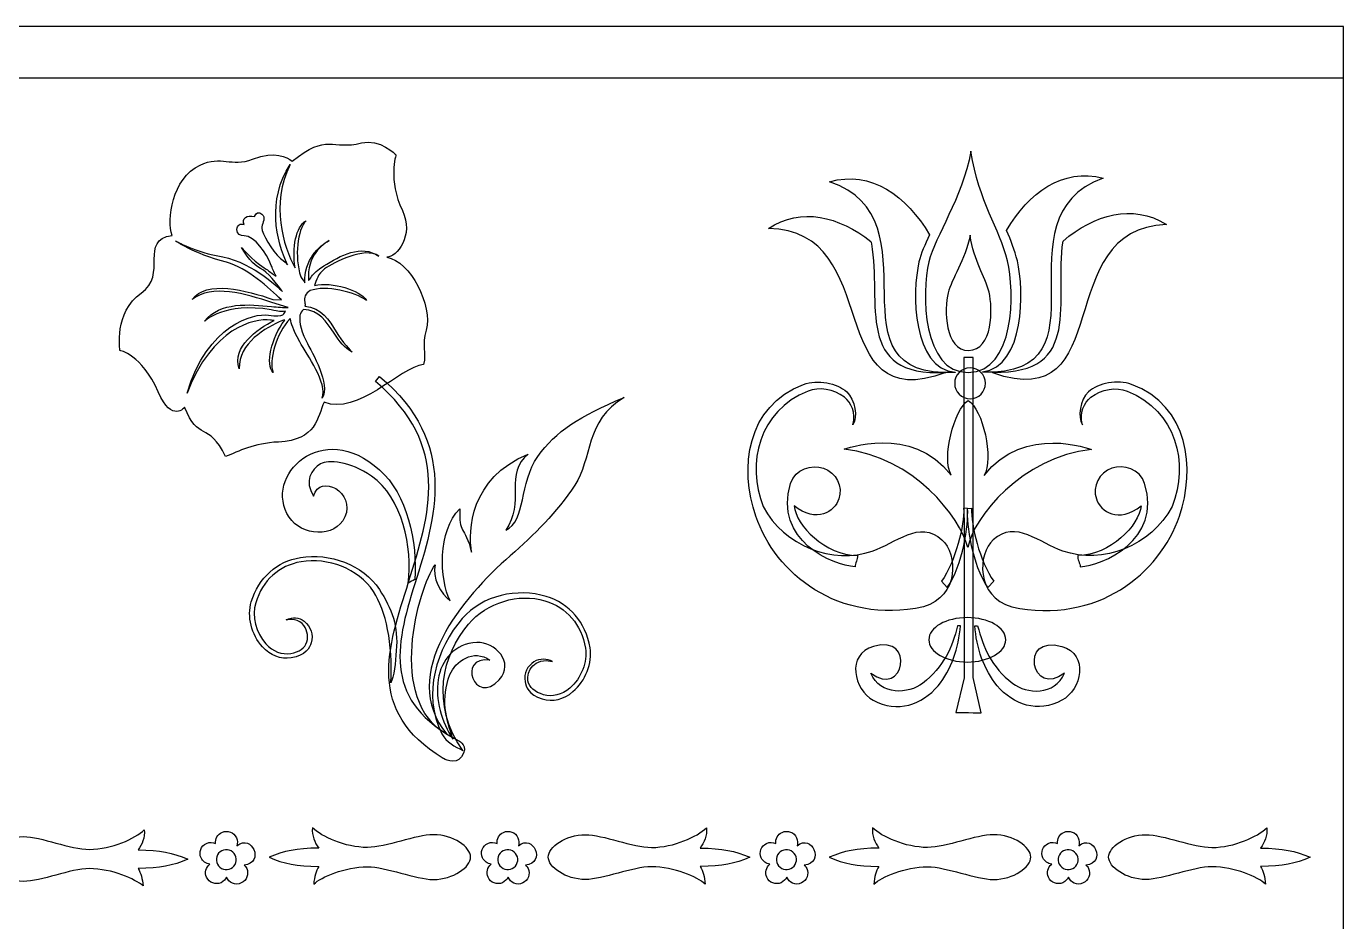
# Model space of a CAD drawing. Header units: millimetres. Extents: x -106 to 106, y -106 to 106.
# Drawn here: x 50 to 105.7, y 68.2 to 106 of the extents above; entities that cross this region are included whole.
import ezdxf

# ---------------------------------------------------------------- set-up
doc = ezdxf.new("R2010")
doc.units = ezdxf.units.MM
doc.header["$MEASUREMENT"] = 0
doc.layers.add('General Escritorio', color=7, linetype='Continuous', plot=False)
doc.layers.add('layer 1', color=7, linetype='Continuous')

msp = doc.modelspace()

# ---------------------------------------------------------------- linework, layer by layer
at = {"layer": 'General Escritorio', "color": 250}
for points, knots in [([(89.8084, 91.4011), (87.8826, 91.3811), (87.8247, 94.7639), (88.1462, 96.0689), (88.1462, 96.0689), (88.4256, 97.203), (89.5418, 98.6925), (89.9218, 100.739), (89.9218, 100.739), (90.2608, 98.5722), (91.13, 97.4875), (91.4648, 96.1157), (91.4648, 96.1157), (91.7811, 94.8231), (91.7869, 91.4214), (89.8084, 91.4011)], [0, 0, 0, 0, 0.2, 0.2, 0.2, 0.2, 0.4, 0.4, 0.4, 0.4, 0.6, 0.6, 0.6, 0.6, 1, 1, 1, 1]), ([(87.7304, 96.068), (87.8144, 96.413), (87.9815, 96.7956), (88.1761, 97.2113), (88.1761, 97.2113), (87.2012, 98.8513), (85.7143, 99.9537), (83.9456, 99.4493), (83.9456, 99.4493), (88.6505, 97.9037), (83.6686, 91.0972), (89.262, 91.4039), (89.262, 91.4039), (89.2627, 91.4057), (89.2627, 91.4102), (89.2641, 91.4128), (89.2641, 91.4128), (87.4678, 91.5485), (87.4158, 94.7943), (87.7304, 96.068)], [0, 0, 0, 0, 0.1666667, 0.1666667, 0.1666667, 0.1666667, 0.3333333, 0.3333333, 0.3333333, 0.3333333, 0.5, 0.5, 0.5, 0.5, 0.6666667, 0.6666667, 0.6666667, 0.6666667, 1, 1, 1, 1]), ([(95.509, 99.6001), (93.7799, 100.0405), (92.3585, 98.9815), (91.4262, 97.3982), (91.4262, 97.3982), (91.6102, 96.9708), (91.7735, 96.5574), (91.882, 96.1169), (91.882, 96.1169), (92.1866, 94.8679), (92.1966, 91.6593), (90.4137, 91.4242), (90.4137, 91.4242), (90.4151, 91.4192), (90.4162, 91.4142), (90.4172, 91.409), (90.4172, 91.409), (96.0161, 91.2592), (90.8478, 97.9237), (95.509, 99.6001)], [0, 0, 0, 0, 0.1666667, 0.1666667, 0.1666667, 0.1666667, 0.3333333, 0.3333333, 0.3333333, 0.3333333, 0.5, 0.5, 0.5, 0.5, 0.6666667, 0.6666667, 0.6666667, 0.6666667, 1, 1, 1, 1]), ([(93.8099, 96.9451), (93.4382, 94.4414), (94.6874, 91.3146), (90.8471, 91.4099), (90.8471, 91.4099), (90.8468, 91.3992), (90.8454, 91.389), (90.8447, 91.3789), (90.8447, 91.3789), (96.137, 89.5421), (93.227, 97.4576), (98.1762, 97.6464), (98.1762, 97.6464), (96.731, 98.5459), (95.1401, 98.0579), (93.8099, 96.9451)], [0, 0, 0, 0, 0.2, 0.2, 0.2, 0.2, 0.4, 0.4, 0.4, 0.4, 0.6, 0.6, 0.6, 0.6, 1, 1, 1, 1]), ([(88.8452, 91.404), (88.8452, 91.404), (88.8452, 91.4033), (88.8452, 91.4033), (88.8452, 91.4033), (85.0011, 91.1918), (86.1508, 94.3406), (85.7205, 96.833), (85.7205, 96.833), (85.7132, 96.8655), (85.7057, 96.8991), (85.6994, 96.9323), (85.6994, 96.9323), (84.3531, 97.9787), (82.7728, 98.3994), (81.3714, 97.4751), (81.3714, 97.4751), (86.3244, 97.4164), (83.6214, 89.427), (88.8627, 91.4018), (88.8627, 91.4018), (88.8576, 91.4018), (88.8514, 91.4039), (88.8452, 91.404)], [0, 0, 0, 0, 0.1428571, 0.1428571, 0.1428571, 0.1428572, 0.2857143, 0.2857143, 0.2857143, 0.2857143, 0.4285714, 0.4285714, 0.4285714, 0.4285714, 0.5714286, 0.5714286, 0.5714286, 0.5714286, 0.7142857, 0.7142857, 0.7142857, 0.7142857, 1, 1, 1, 1]), ([(90.0155, 78.5168), (90.0155, 78.5168), (90.361, 77.0333), (90.361, 77.0333), (90.361, 77.0333), (90.361, 77.0333), (89.2879, 77.0425), (89.2879, 77.0425), (89.2879, 77.0425), (89.2879, 77.0425), (89.6334, 78.5045), (89.6334, 78.5045), (89.6334, 78.5045), (89.6334, 78.5045), (89.6207, 92.0295), (89.6207, 92.0295), (89.6207, 92.0295), (89.6207, 92.0295), (90.0189, 92.0295), (90.0189, 92.0295), (90.0189, 92.0295), (90.0189, 92.0295), (90.0155, 78.5168), (90.0155, 78.5168)], [0, 0, 0, 0, 0.1428571, 0.1428571, 0.1428571, 0.1428572, 0.2857143, 0.2857143, 0.2857143, 0.2857143, 0.4285714, 0.4285714, 0.4285714, 0.4285714, 0.5714286, 0.5714286, 0.5714286, 0.5714286, 0.7142857, 0.7142857, 0.7142857, 0.7142857, 1, 1, 1, 1]), ([(90.5381, 90.9429), (90.5381, 90.5837), (90.2473, 90.2911), (89.8884, 90.2909), (89.8884, 90.2909), (89.5294, 90.2904), (89.2372, 90.5813), (89.2362, 90.9408), (89.2362, 90.9408), (89.2352, 91.2995), (89.5266, 91.5916), (89.8863, 91.5925), (89.8863, 91.5925), (90.2453, 91.5928), (90.5374, 91.3013), (90.5381, 90.9429)], [0, 0, 0, 0, 0.2, 0.2, 0.2, 0.2, 0.4, 0.4, 0.4, 0.4, 0.6, 0.6, 0.6, 0.6, 1, 1, 1, 1]), ([(80.8436, 85.3293), (81.6732, 82.9141), (84.2976, 80.7459), (87.9174, 81.5037), (87.9174, 81.5037), (89.4477, 81.9515), (89.3606, 83.7371), (88.7012, 84.34), (88.7012, 84.34), (87.7624, 85.1979), (86.7282, 84.1847), (85.7601, 83.8549), (85.7601, 83.8549), (84.0875, 83.2862), (82.0391, 84.0713), (81.1526, 85.7356), (81.1526, 85.7356), (80.4347, 87.5694), (80.9638, 89.7743), (83.0461, 90.611), (83.0461, 90.611), (83.5049, 90.7953), (84.1247, 90.7117), (84.5833, 90.3497), (84.5833, 90.3497), (84.8675, 90.124), (85.0683, 89.698), (84.9408, 89.1942), (84.9408, 89.1942), (85.1472, 89.5152), (85.0363, 90.2422), (84.6787, 90.5799), (84.6787, 90.5799), (84.2711, 90.9648), (83.4453, 91.1083), (82.8593, 90.8907), (82.8593, 90.8907), (80.4409, 89.991), (80.1498, 87.35), (80.8436, 85.3293)], [0, 0, 0, 0, 0.0909091, 0.0909091, 0.0909091, 0.0909091, 0.1818182, 0.1818182, 0.1818182, 0.1818182, 0.2727273, 0.2727273, 0.2727273, 0.2727273, 0.3636364, 0.3636364, 0.3636364, 0.3636364, 0.4545455, 0.4545455, 0.4545455, 0.4545455, 0.5454545, 0.5454545, 0.5454545, 0.5454546, 0.6363636, 0.6363636, 0.6363636, 0.6363636, 0.7272727, 0.7272727, 0.7272727, 0.7272727, 0.8181818, 0.8181818, 0.8181818, 0.8181818, 1, 1, 1, 1]), ([(98.7226, 85.3293), (97.893, 82.9141), (95.2689, 80.7459), (91.6484, 81.5037), (91.6484, 81.5037), (90.1185, 81.9515), (90.2049, 83.7371), (90.8647, 84.34), (90.8647, 84.34), (91.8042, 85.1979), (92.8384, 84.1847), (93.8065, 83.8549), (93.8065, 83.8549), (95.4787, 83.2862), (97.5275, 84.0713), (98.4132, 85.7356), (98.4132, 85.7356), (99.1309, 87.5694), (98.602, 89.7743), (96.5198, 90.611), (96.5198, 90.611), (96.0613, 90.7953), (95.4415, 90.7117), (94.9836, 90.3497), (94.9836, 90.3497), (94.6991, 90.124), (94.4982, 89.698), (94.6257, 89.1942), (94.6257, 89.1942), (94.4193, 89.5152), (94.5303, 90.2422), (94.8879, 90.5799), (94.8879, 90.5799), (95.2951, 90.9648), (96.1209, 91.1083), (96.7065, 90.8907), (96.7065, 90.8907), (99.1257, 89.991), (99.4168, 87.35), (98.7226, 85.3293)], [0, 0, 0, 0, 0.0909091, 0.0909091, 0.0909091, 0.0909091, 0.1818182, 0.1818182, 0.1818182, 0.1818182, 0.2727273, 0.2727273, 0.2727273, 0.2727273, 0.3636364, 0.3636364, 0.3636364, 0.3636364, 0.4545455, 0.4545455, 0.4545455, 0.4545455, 0.5454545, 0.5454545, 0.5454545, 0.5454546, 0.6363636, 0.6363636, 0.6363636, 0.6363636, 0.7272727, 0.7272727, 0.7272727, 0.7272727, 0.8181818, 0.8181818, 0.8181818, 0.8181818, 1, 1, 1, 1]), ([(95.0084, 88.1475), (95.0084, 88.1475), (92.1714, 89.2422), (90.4792, 87.0522), (90.4792, 87.0522), (90.9029, 87.7558), (90.4172, 89.8554), (89.8105, 90.2192), (89.8105, 90.2192), (89.2131, 89.8458), (88.6715, 87.7646), (89.0953, 87.0615), (89.0953, 87.0615), (87.403, 89.2519), (84.566, 88.1563), (84.566, 88.1563), (84.566, 88.1563), (87.5033, 87.8457), (89.4656, 85.2919), (89.7919, 84.0083), (89.7919, 84.0083), (90.0255, 85.2735), (92.0712, 87.8361), (95.0084, 88.1475)], [0, 0, 0, 0, 0.1428571, 0.1428571, 0.1428571, 0.1428572, 0.2857143, 0.2857143, 0.2857143, 0.2857143, 0.4285714, 0.4285714, 0.4285714, 0.4285714, 0.5714286, 0.5714286, 0.5714286, 0.5714286, 0.7142857, 0.7142857, 0.7142857, 0.7142857, 1, 1, 1, 1]), ([(85.0308, 83.1952), (85.0328, 83.3437), (85.1586, 83.513), (85.1307, 83.6686), (85.1307, 83.6686), (83.7623, 83.6915), (82.5492, 84.9305), (82.4563, 85.769), (82.4563, 85.769), (83.4109, 85.0141), (84.1719, 85.521), (84.35, 86.0595), (84.35, 86.0595), (84.5254, 86.5985), (84.2332, 87.1781), (83.6937, 87.3552), (83.6937, 87.3552), (83.2093, 87.5152), (82.5014, 87.3366), (82.3112, 86.714), (82.3112, 86.714), (81.5771, 84.3118), (84.093, 83.2417), (85.0308, 83.1952)], [0, 0, 0, 0, 0.1428571, 0.1428571, 0.1428571, 0.1428572, 0.2857143, 0.2857143, 0.2857143, 0.2857143, 0.4285714, 0.4285714, 0.4285714, 0.4285714, 0.5714286, 0.5714286, 0.5714286, 0.5714286, 0.7142857, 0.7142857, 0.7142857, 0.7142857, 1, 1, 1, 1]), ([(94.5358, 83.1952), (94.533, 83.3437), (94.408, 83.513), (94.4359, 83.6686), (94.4359, 83.6686), (95.8043, 83.6915), (97.0169, 84.9305), (97.1103, 85.769), (97.1103, 85.769), (96.1557, 85.0141), (95.3947, 85.521), (95.2165, 86.0595), (95.2165, 86.0595), (95.0405, 86.5985), (95.3337, 87.1781), (95.8728, 87.3552), (95.8728, 87.3552), (96.3565, 87.5152), (97.0648, 87.3366), (97.255, 86.714), (97.255, 86.714), (97.9888, 84.3118), (95.4732, 83.2417), (94.5358, 83.1952)], [0, 0, 0, 0, 0.1428571, 0.1428571, 0.1428571, 0.1428572, 0.2857143, 0.2857143, 0.2857143, 0.2857143, 0.4285714, 0.4285714, 0.4285714, 0.4285714, 0.5714286, 0.5714286, 0.5714286, 0.5714286, 0.7142857, 0.7142857, 0.7142857, 0.7142857, 1, 1, 1, 1]), ([(88.9251, 82.3245), (88.9251, 82.3245), (88.6822, 82.5858), (88.6822, 82.5858), (88.6822, 82.5858), (89.2699, 83.415), (89.6544, 84.9615), (89.6155, 85.6654), (89.6155, 85.6654), (89.6155, 85.6654), (89.7836, 85.6547), (89.7836, 85.6547), (89.7836, 85.6547), (89.8201, 84.9903), (89.5921, 83.2662), (88.9251, 82.3245)], [0, 0, 0, 0, 0.2, 0.2, 0.2, 0.2, 0.4, 0.4, 0.4, 0.4, 0.6, 0.6, 0.6, 0.6, 1, 1, 1, 1]), ([(90.6411, 82.3245), (90.6411, 82.3245), (90.8833, 82.5858), (90.8833, 82.5858), (90.8833, 82.5858), (90.297, 83.415), (89.9114, 84.9615), (89.9503, 85.6654), (89.9503, 85.6654), (89.9503, 85.6654), (89.7829, 85.6547), (89.7829, 85.6547), (89.7829, 85.6547), (89.7457, 84.9903), (89.9745, 83.2662), (90.6411, 82.3245)], [0, 0, 0, 0, 0.2, 0.2, 0.2, 0.2, 0.4, 0.4, 0.4, 0.4, 0.6, 0.6, 0.6, 0.6, 1, 1, 1, 1]), ([(85.8104, 79.8357), (87.6415, 80.3659), (87.0641, 77.5945), (85.7001, 78.7095), (85.7001, 78.7095), (86.0929, 77.7385), (87.3038, 77.8278), (87.8747, 78.2706), (87.8747, 78.2706), (88.7945, 78.9838), (89.1232, 79.7949), (89.3602, 80.7101), (89.3602, 80.7101), (89.3602, 80.7101), (89.4773, 80.7101), (89.4773, 80.7101), (89.4773, 80.7101), (89.4184, 79.7958), (89.0874, 78.8267), (88.5358, 78.1738), (88.5358, 78.1738), (87.8595, 77.3718), (86.8133, 77.0092), (85.8004, 77.5611), (85.8004, 77.5611), (84.9819, 78.0067), (84.6391, 79.4955), (85.8104, 79.8357)], [0, 0, 0, 0, 0.125, 0.125, 0.125, 0.125, 0.25, 0.25, 0.25, 0.25, 0.375, 0.375, 0.375, 0.375, 0.5, 0.5, 0.5, 0.5, 0.625, 0.625, 0.625, 0.625, 0.75, 0.75, 0.75, 0.75, 1, 1, 1, 1]), ([(91.3921, 80.1139), (91.3921, 79.5958), (90.6652, 79.1762), (89.7695, 79.1762), (89.7695, 79.1762), (88.8731, 79.1762), (88.1462, 79.5958), (88.1462, 80.1139), (88.1462, 80.1139), (88.1462, 80.6321), (88.8731, 81.051), (89.7695, 81.051), (89.7695, 81.051), (90.6652, 81.051), (91.3921, 80.6321), (91.3921, 80.1139)], [0, 0, 0, 0, 0.2, 0.2, 0.2, 0.2, 0.4, 0.4, 0.4, 0.4, 0.6, 0.6, 0.6, 0.6, 1, 1, 1, 1]), ([(93.7561, 79.8357), (91.9251, 80.3659), (92.5025, 77.5945), (93.8664, 78.7095), (93.8664, 78.7095), (93.4736, 77.7385), (92.2624, 77.8278), (91.6919, 78.2706), (91.6919, 78.2706), (90.7717, 78.9838), (90.4426, 79.7949), (90.2063, 80.7101), (90.2063, 80.7101), (90.2063, 80.7101), (90.0892, 80.7101), (90.0892, 80.7101), (90.0892, 80.7101), (90.1474, 79.7958), (90.4788, 78.8267), (91.0304, 78.1738), (91.0304, 78.1738), (91.707, 77.3718), (92.7526, 77.0092), (93.7658, 77.5611), (93.7658, 77.5611), (94.5844, 78.0067), (94.9275, 79.4955), (93.7561, 79.8357)], [0, 0, 0, 0, 0.125, 0.125, 0.125, 0.125, 0.25, 0.25, 0.25, 0.25, 0.375, 0.375, 0.375, 0.375, 0.5, 0.5, 0.5, 0.5, 0.625, 0.625, 0.625, 0.625, 0.75, 0.75, 0.75, 0.75, 1, 1, 1, 1])]:
    msp.add_open_spline(points, degree=3, knots=knots, dxfattribs=at)
at = {"layer": 'General Escritorio', "color": 7}
msp.add_open_spline([(89.8246, 92.3261), (88.8211, 92.3153), (88.7911, 94.0783), (88.9589, 94.7582), (88.9589, 94.7582), (89.1049, 95.3497), (89.6868, 96.1257), (89.8853, 97.1921), (89.8853, 97.1921), (90.0603, 96.0632), (90.5136, 95.4978), (90.6886, 94.7828), (90.6886, 94.7828), (90.853, 94.1096), (90.8557, 92.337), (89.8246, 92.3261)], degree=3, knots=[0, 0, 0, 0, 0.2, 0.2, 0.2, 0.2, 0.4, 0.4, 0.4, 0.4, 0.6, 0.6, 0.6, 0.6, 1, 1, 1, 1], dxfattribs=at)
at = {"layer": 'layer 1', "color": 7}
for points, knots in [([(105.6569, -105.6569), (105.6569, -105.6569), (-106.0097, -105.6569), (-106.0097, -105.6569), (-106.0097, -105.6569), (-106.0097, -105.6569), (-106.0097, 106.0097), (-106.0097, 106.0097), (-106.0097, 106.0097), (-106.0097, 106.0097), (105.6569, 106.0097), (105.6569, 106.0097), (105.6569, 106.0097), (105.6569, 106.0097), (105.6569, -105.6569), (105.6569, -105.6569)], [0, 0, 0, 0, 0.2, 0.2, 0.2, 0.2, 0.4, 0.4, 0.4, 0.4, 0.6, 0.6, 0.6, 0.6, 1, 1, 1, 1]), ([(62.6404, 95.7698), (63.0125, 96.0349), (64.3213, 96.7417), (64.9307, 96.304), (64.9307, 96.304), (64.2028, 96.8304), (63.2839, 96.329), (62.6032, 95.8957), (62.6032, 95.8957), (62.0285, 95.5307), (62.1326, 95.4391), (61.9579, 95.2822), (61.9579, 95.2822), (61.8866, 96.3415), (62.5677, 96.8192), (62.8326, 96.9639), (62.8326, 96.9639), (62.3975, 96.7448), (61.7622, 96.1648), (61.8094, 95.1835), (61.8094, 95.1835), (61.7612, 95.2468), (61.6988, 95.3319), (61.6293, 95.4365), (61.6293, 95.4365), (61.3588, 96.2843), (61.4859, 97.436), (61.859, 97.804), (61.859, 97.804), (61.4239, 97.5682), (61.2582, 96.647), (61.3929, 95.8211), (61.3929, 95.8211), (60.8817, 96.7267), (60.3573, 98.5042), (61.1838, 100.1742), (61.1838, 100.1742), (60.2071, 98.6854), (60.5819, 96.9393), (61.0756, 95.9477), (61.0756, 95.9477), (60.9117, 96.1259), (60.8383, 96.1577), (60.7804, 96.2051), (60.7804, 96.2051), (60.41, 96.5408), (59.9915, 97.2841), (59.9839, 97.4837), (59.9839, 97.4837), (59.9787, 97.6508), (60.151, 97.8703), (60.0393, 98.0259), (60.0393, 98.0259), (59.9288, 98.18), (59.7558, 98.2007), (59.6852, 97.976), (59.6852, 97.976), (59.3431, 98.0655), (59.1288, 97.9051), (59.2384, 97.6421), (59.2384, 97.6421), (59.0857, 97.7108), (58.9376, 97.6097), (58.938, 97.436), (58.938, 97.436), (58.9404, 97.2333), (59.0913, 97.1759), (59.2473, 97.1725), (59.2473, 97.1725), (59.6704, 97.1627), (60.1944, 96.434), (60.388, 95.9204), (60.388, 95.9204), (60.4266, 95.8034), (60.4972, 95.6401), (60.5871, 95.4642), (60.5871, 95.4642), (60.3704, 95.6236), (60.1761, 95.7633), (60.0876, 95.8191), (60.0876, 95.8191), (59.5426, 96.1582), (59.1343, 96.6755), (59.1343, 96.6755), (59.1343, 96.6755), (59.4578, 96.0787), (59.7331, 95.9112), (60.0524, 95.7164), (60.0524, 95.7164), (60.3201, 95.5528), (60.8589, 94.8176), (60.8589, 94.8176), (60.8589, 94.8176), (60.8589, 94.8176), (59.6445, 96.0427), (58.3406, 96.2743), (58.3406, 96.2743), (57.181, 96.4809), (56.3476, 96.9523), (56.3476, 96.9523), (56.3476, 96.9523), (56.3476, 96.9523), (57.0449, 96.4345), (58.4918, 96.0487), (58.4918, 96.0487), (59.3893, 95.8092), (60.3015, 94.9666), (60.8121, 94.4614), (60.8121, 94.4614), (60.8121, 94.4614), (60.4583, 94.4836), (60.4583, 94.4836), (60.4583, 94.4836), (59.3352, 94.8638), (57.6305, 95.3182), (57.0545, 94.4772), (57.0545, 94.4772), (57.8534, 95.1399), (59.3242, 94.7165), (60.4124, 94.3482), (60.4124, 94.3482), (60.4124, 94.3482), (61.0946, 94.1379), (61.0946, 94.1379), (61.0946, 94.1379), (60.903, 94.1337), (60.6615, 94.1556), (60.3911, 94.1827), (60.3911, 94.1827), (59.4775, 94.2734), (58.2255, 94.3976), (57.5679, 93.56), (57.5679, 93.56), (57.5679, 93.56), (58.4432, 94.3889), (60.377, 94.0402), (60.377, 94.0402), (60.7304, 93.9766), (60.7604, 93.9438), (60.9823, 93.9813), (60.9823, 93.9813), (60.9382, 93.9293), (60.9661, 93.7026), (60.2702, 93.817), (60.2702, 93.817), (59.6452, 93.921), (57.6939, 93.4103), (56.8333, 90.5312), (56.8333, 90.5312), (57.8906, 93.2704), (59.6549, 93.7114), (60.3563, 93.6078), (60.3563, 93.6078), (60.4114, 93.6004), (60.461, 93.5975), (60.511, 93.5934), (60.511, 93.5934), (59.7772, 93.2213), (58.7192, 92.4808), (59.0306, 91.5575), (59.0306, 91.5575), (59.0062, 92.6377), (60.1513, 93.2925), (60.8545, 93.5972), (60.8545, 93.5972), (60.8558, 93.5982), (60.8569, 93.5982), (60.8576, 93.5984), (60.8576, 93.5984), (60.89, 93.6027), (60.9247, 93.6051), (60.9537, 93.6106), (60.9537, 93.6106), (60.387, 92.874), (60.1289, 91.7096), (60.4638, 91.3975), (60.4638, 91.3975), (60.276, 91.8748), (60.5726, 93.0299), (61.1807, 93.67), (61.1807, 93.67), (61.2617, 93.424), (61.2603, 93.2825), (61.5872, 92.697), (61.5872, 92.697), (61.9142, 92.1108), (62.7648, 90.9651), (62.5374, 90.3126), (62.5374, 90.3126), (62.8905, 90.9097), (62.136, 92.193), (61.8553, 92.7316), (61.8553, 92.7316), (61.5748, 93.2704), (61.5776, 93.6657), (61.5958, 93.8109), (61.5958, 93.8109), (61.6072, 93.9046), (61.6827, 93.9749), (61.7416, 94.06), (61.7416, 94.06), (62.3989, 94.0394), (62.7248, 93.5419), (63.0362, 93.0547), (63.0362, 93.0547), (63.2595, 92.7038), (63.4862, 92.4322), (63.7959, 92.2575), (63.7959, 92.2575), (63.7959, 92.2575), (63.3549, 92.7178), (63.1289, 93.1109), (63.1289, 93.1109), (62.843, 93.6073), (62.4978, 94.1479), (61.8053, 94.1996), (61.8053, 94.1996), (61.8163, 94.2472), (61.8174, 94.3012), (61.7995, 94.3665), (61.7995, 94.3665), (61.7505, 94.548), (61.8384, 94.7413), (62.0327, 94.8524), (62.0327, 94.8524), (62.6773, 95.1063), (63.9313, 94.7945), (64.4084, 94.4397), (64.4084, 94.4397), (64.138, 94.886), (62.9625, 95.2334), (62.2063, 95.0765), (62.2063, 95.0765), (62.2897, 95.2773), (62.3575, 95.5679), (62.6404, 95.7698)], [0, 0, 0, 0, 0.0166667, 0.0166667, 0.0166667, 0.0166667, 0.0333333, 0.0333333, 0.0333333, 0.0333333, 0.05, 0.05, 0.05, 0.05, 0.0666667, 0.0666667, 0.0666667, 0.0666667, 0.0833333, 0.0833333, 0.0833333, 0.0833333, 0.1, 0.1, 0.1, 0.1, 0.1166667, 0.1166667, 0.1166667, 0.1166667, 0.1333333, 0.1333333, 0.1333333, 0.1333333, 0.15, 0.15, 0.15, 0.15, 0.1666667, 0.1666667, 0.1666667, 0.1666667, 0.1833333, 0.1833333, 0.1833333, 0.1833333, 0.2, 0.2, 0.2, 0.2, 0.2166667, 0.2166667, 0.2166667, 0.2166667, 0.2333333, 0.2333333, 0.2333333, 0.2333333, 0.25, 0.25, 0.25, 0.25, 0.2666667, 0.2666667, 0.2666667, 0.2666667, 0.2833333, 0.2833333, 0.2833333, 0.2833333, 0.3, 0.3, 0.3, 0.3, 0.3166667, 0.3166667, 0.3166667, 0.3166667, 0.3333333, 0.3333333, 0.3333333, 0.3333333, 0.35, 0.35, 0.35, 0.35, 0.3666667, 0.3666667, 0.3666667, 0.3666667, 0.3833333, 0.3833333, 0.3833333, 0.3833333, 0.4, 0.4, 0.4, 0.4, 0.4166667, 0.4166667, 0.4166667, 0.4166667, 0.4333333, 0.4333333, 0.4333333, 0.4333333, 0.45, 0.45, 0.45, 0.45, 0.4666667, 0.4666667, 0.4666667, 0.4666667, 0.4833333, 0.4833333, 0.4833333, 0.4833333, 0.5, 0.5, 0.5, 0.5, 0.5166667, 0.5166667, 0.5166667, 0.5166667, 0.5333333, 0.5333333, 0.5333333, 0.5333333, 0.55, 0.55, 0.55, 0.55, 0.5666667, 0.5666667, 0.5666667, 0.5666667, 0.5833333, 0.5833333, 0.5833333, 0.5833333, 0.6, 0.6, 0.6, 0.6, 0.6166667, 0.6166667, 0.6166667, 0.6166667, 0.6333333, 0.6333333, 0.6333333, 0.6333333, 0.65, 0.65, 0.65, 0.65, 0.6666667, 0.6666667, 0.6666667, 0.6666667, 0.6833333, 0.6833333, 0.6833333, 0.6833333, 0.7, 0.7, 0.7, 0.7, 0.7166667, 0.7166667, 0.7166667, 0.7166667, 0.7333333, 0.7333333, 0.7333333, 0.7333333, 0.75, 0.75, 0.75, 0.75, 0.7666667, 0.7666667, 0.7666667, 0.7666667, 0.7833333, 0.7833333, 0.7833333, 0.7833333, 0.8, 0.8, 0.8, 0.8, 0.8166667, 0.8166667, 0.8166667, 0.8166667, 0.8333333, 0.8333333, 0.8333333, 0.8333333, 0.85, 0.85, 0.85, 0.85, 0.8666667, 0.8666667, 0.8666667, 0.8666667, 0.8833333, 0.8833333, 0.8833333, 0.8833333, 0.9, 0.9, 0.9, 0.9, 0.9166667, 0.9166667, 0.9166667, 0.9166667, 0.9333333, 0.9333333, 0.9333333, 0.9333333, 0.95, 0.95, 0.95, 0.95, 0.9666667, 0.9666667, 0.9666667, 0.9666667, 1, 1, 1, 1]), ([(58.8112, 70.5622), (58.6613, 70.3839), (58.3957, 70.3605), (58.2179, 70.51), (58.2179, 70.51), (58.0395, 70.6601), (58.0161, 70.9257), (58.1659, 71.1043), (58.1659, 71.1043), (58.3158, 71.2821), (58.5817, 71.3053), (58.7595, 71.1557), (58.7595, 71.1557), (58.9376, 71.0058), (58.961, 70.7401), (58.8112, 70.5622)], [0, 0, 0, 0, 0.2, 0.2, 0.2, 0.2, 0.4, 0.4, 0.4, 0.4, 0.6, 0.6, 0.6, 0.6, 1, 1, 1, 1]), ([(70.6933, 70.5622), (70.5434, 70.3839), (70.2778, 70.3605), (70.0994, 70.51), (70.0994, 70.51), (69.9223, 70.6601), (69.8985, 70.9257), (70.0477, 71.1043), (70.0477, 71.1043), (70.1972, 71.2821), (70.4632, 71.3053), (70.6409, 71.1557), (70.6409, 71.1557), (70.8194, 71.0058), (70.8425, 70.7401), (70.6933, 70.5622)], [0, 0, 0, 0, 0.2, 0.2, 0.2, 0.2, 0.4, 0.4, 0.4, 0.4, 0.6, 0.6, 0.6, 0.6, 1, 1, 1, 1]), ([(82.4573, 70.5622), (82.3078, 70.3839), (82.0421, 70.3605), (81.864, 70.51), (81.864, 70.51), (81.6852, 70.6601), (81.6621, 70.9257), (81.8124, 71.1043), (81.8124, 71.1043), (81.9622, 71.2821), (82.2272, 71.3053), (82.4063, 71.1557), (82.4063, 71.1557), (82.5841, 71.0058), (82.6071, 70.7401), (82.4573, 70.5622)], [0, 0, 0, 0, 0.2, 0.2, 0.2, 0.2, 0.4, 0.4, 0.4, 0.4, 0.6, 0.6, 0.6, 0.6, 1, 1, 1, 1]), ([(94.3501, 70.5622), (94.2002, 70.3839), (93.9346, 70.3605), (93.7561, 70.51), (93.7561, 70.51), (93.5784, 70.6601), (93.555, 70.9257), (93.7052, 71.1043), (93.7052, 71.1043), (93.8543, 71.2821), (94.1203, 71.3053), (94.2981, 71.1557), (94.2981, 71.1557), (94.4762, 71.0058), (94.4996, 70.7401), (94.3501, 70.5622)], [0, 0, 0, 0, 0.2, 0.2, 0.2, 0.2, 0.4, 0.4, 0.4, 0.4, 0.6, 0.6, 0.6, 0.6, 1, 1, 1, 1])]:
    msp.add_open_spline(points, degree=3, knots=knots, dxfattribs=at)
at = {"layer": 'layer 1', "color": 250}
for points, knots in [([(105.6569, 103.8427), (105.6569, 103.8427), (-106.0097, 103.8427), (-106.0097, 103.8427), (-106.0097, 103.8427), (-106.0097, 103.8427), (-106.0097, 106.0097), (-106.0097, 106.0097), (-106.0097, 106.0097), (-106.0097, 106.0097), (105.6569, 106.0097), (105.6569, 106.0097), (105.6569, 106.0097), (105.6569, 106.0097), (105.6569, 103.8427), (105.6569, 103.8427)], [0, 0, 0, 0, 0.2, 0.2, 0.2, 0.2, 0.4, 0.4, 0.4, 0.4, 0.6, 0.6, 0.6, 0.6, 1, 1, 1, 1]), ([(68.3097, 75.8477), (65.1336, 77.4812), (65.5983, 79.7839), (66.4465, 82.4788), (66.4465, 82.4788), (67.323, 85.2612), (68.3159, 88.4149), (64.9607, 91.2273), (64.9607, 91.2273), (64.9607, 91.2273), (64.7864, 91.018), (64.7864, 91.018), (64.7864, 91.018), (68.0013, 88.3229), (67.0787, 85.3935), (66.1868, 82.5603), (66.1868, 82.5603), (65.3066, 79.7625), (64.363, 77.1181), (67.6382, 75.1077), (67.6382, 75.1077), (67.6382, 75.1077), (68.1625, 74.8157), (68.4127, 75.1671), (68.4127, 75.1671), (68.7472, 75.6392), (68.3097, 75.8477), (68.3097, 75.8477)], [0, 0, 0, 0, 0.125, 0.125, 0.125, 0.125, 0.25, 0.25, 0.25, 0.25, 0.375, 0.375, 0.375, 0.375, 0.5, 0.5, 0.5, 0.5, 0.625, 0.625, 0.625, 0.625, 0.75, 0.75, 0.75, 0.75, 1, 1, 1, 1]), ([(67.8001, 76.1309), (65.7127, 78.6718), (68.4843, 81.9205), (70.4763, 83.6634), (70.4763, 83.6634), (71.4881, 84.5469), (72.4286, 85.4872), (73.202, 86.6386), (73.202, 86.6386), (73.9296, 87.7241), (73.6271, 89.3817), (75.2846, 90.3441), (75.2846, 90.3441), (73.375, 89.5342), (72.4083, 88.9327), (71.6383, 87.848), (71.6383, 87.848), (70.8542, 86.7459), (71.1474, 85.1343), (70.2858, 84.7355), (70.2858, 84.7355), (71.1046, 85.8844), (70.2131, 87.1716), (71.2328, 87.9507), (71.2328, 87.9507), (68.7689, 86.934), (68.6907, 84.7162), (68.8447, 83.8136), (68.8447, 83.8136), (68.5494, 84.9398), (68.2952, 84.586), (68.3493, 85.6492), (68.3493, 85.6492), (67.3981, 84.729), (67.4894, 82.6323), (67.9379, 81.7615), (67.9379, 81.7615), (67.5438, 82.0447), (67.1555, 82.7609), (67.3085, 83.2819), (67.3085, 83.2819), (66.5878, 82.3021), (65.2597, 77.5379), (67.8001, 76.1309)], [0, 0, 0, 0, 0.0833333, 0.0833333, 0.0833333, 0.0833333, 0.1666667, 0.1666667, 0.1666667, 0.1666667, 0.25, 0.25, 0.25, 0.25, 0.3333333, 0.3333333, 0.3333333, 0.3333333, 0.4166667, 0.4166667, 0.4166667, 0.4166667, 0.5, 0.5, 0.5, 0.5, 0.5833333, 0.5833333, 0.5833333, 0.5833333, 0.6666667, 0.6666667, 0.6666667, 0.6666667, 0.75, 0.75, 0.75, 0.75, 0.8333333, 0.8333333, 0.8333333, 0.8333333, 1, 1, 1, 1]), ([(64.9583, 87.2818), (62.545, 89.4966), (60.0118, 87.0133), (61.1421, 85.2874), (61.1421, 85.2874), (61.6555, 84.5043), (63.0748, 84.375), (63.4965, 85.3023), (63.4965, 85.3023), (63.9561, 86.3141), (62.4344, 87.1772), (62.1757, 86.1737), (62.1757, 86.1737), (61.7677, 86.8381), (62.0682, 87.2882), (62.4713, 87.541), (62.4713, 87.541), (62.7731, 87.7126), (63.7197, 87.6588), (64.6227, 87.025), (64.6227, 87.025), (65.9243, 86.1134), (66.3573, 84.0093), (66.1637, 82.4996), (66.1637, 82.4996), (66.2553, 82.5555), (66.348, 82.6097), (66.441, 82.6612), (66.441, 82.6612), (66.5723, 84.2079), (66.1217, 86.2875), (64.9583, 87.2818)], [0, 0, 0, 0, 0.1111111, 0.1111111, 0.1111111, 0.1111111, 0.2222222, 0.2222222, 0.2222222, 0.2222222, 0.3333333, 0.3333333, 0.3333333, 0.3333333, 0.4444444, 0.4444444, 0.4444444, 0.4444445, 0.5555556, 0.5555556, 0.5555556, 0.5555556, 0.6666667, 0.6666667, 0.6666667, 0.6666667, 0.7777778, 0.7777778, 0.7777778, 0.7777778, 1, 1, 1, 1]), ([(64.9497, 82.2352), (64.2486, 83.3037), (62.8443, 83.7916), (61.6217, 83.5893), (61.6217, 83.5893), (60.6171, 83.4228), (59.8606, 82.7389), (59.5439, 81.7147), (59.5439, 81.7147), (59.3586, 81.1057), (59.5495, 80.3261), (60.0114, 79.8196), (60.0114, 79.8196), (60.3498, 79.447), (60.7828, 79.2804), (61.2327, 79.3537), (61.2327, 79.3537), (61.8253, 79.4461), (62.0158, 79.7878), (62.0758, 79.9813), (62.0758, 79.9813), (62.1822, 80.3203), (62.051, 80.6741), (61.776, 80.896), (61.776, 80.896), (61.5442, 81.0803), (61.3033, 81.0934), (61.0129, 80.9516), (61.0129, 80.9516), (61.0129, 80.9516), (61.447, 81.0391), (61.6896, 80.7972), (61.6896, 80.7972), (61.8835, 80.6017), (61.9738, 80.2936), (61.8914, 80.0282), (61.8914, 80.0282), (61.8088, 79.7687), (61.5669, 79.5929), (61.211, 79.5372), (61.211, 79.5372), (60.8266, 79.4769), (60.4552, 79.6218), (60.1603, 79.9455), (60.1603, 79.9455), (59.7462, 80.4013), (59.5636, 81.1261), (59.7317, 81.6697), (59.7317, 81.6697), (60.0273, 82.6333), (60.708, 83.2491), (61.6455, 83.405), (61.6455, 83.405), (62.7765, 83.5895), (64.0512, 83.143), (64.6999, 82.1488), (64.6999, 82.1488), (65.2387, 81.328), (65.516, 79.974), (65.4347, 78.2983), (65.4347, 78.2983), (65.5718, 78.5361), (65.6373, 79.1765), (65.6642, 79.6497), (65.6642, 79.6497), (65.7565, 80.6853), (65.4795, 81.4268), (64.9497, 82.2352)], [0, 0, 0, 0, 0.0555556, 0.0555556, 0.0555556, 0.0555556, 0.1111111, 0.1111111, 0.1111111, 0.1111111, 0.1666667, 0.1666667, 0.1666667, 0.1666667, 0.2222222, 0.2222222, 0.2222222, 0.2222222, 0.2777778, 0.2777778, 0.2777778, 0.2777778, 0.3333333, 0.3333333, 0.3333333, 0.3333333, 0.3888889, 0.3888889, 0.3888889, 0.3888889, 0.4444444, 0.4444444, 0.4444444, 0.4444445, 0.5, 0.5, 0.5, 0.5, 0.5555556, 0.5555556, 0.5555556, 0.5555556, 0.6111111, 0.6111111, 0.6111111, 0.6111111, 0.6666667, 0.6666667, 0.6666667, 0.6666667, 0.7222222, 0.7222222, 0.7222222, 0.7222222, 0.7777778, 0.7777778, 0.7777778, 0.7777778, 0.8333333, 0.8333333, 0.8333333, 0.8333333, 0.8888889, 0.8888889, 0.8888889, 0.8888889, 1, 1, 1, 1]), ([(68.4516, 81.0114), (69.2994, 81.9989), (70.7811, 82.3074), (71.9904, 81.9427), (71.9904, 81.9427), (72.9829, 81.6437), (73.6578, 80.8539), (73.8431, 79.7785), (73.8431, 79.7785), (73.9503, 79.1388), (73.6547, 78.3764), (73.1221, 77.9254), (73.1221, 77.9254), (72.7325, 77.5938), (72.2729, 77.4827), (71.8274, 77.6154), (71.8274, 77.6154), (71.2421, 77.7864), (71.1405, 78.1437), (71.1043, 78.3461), (71.1043, 78.3461), (71.0409, 78.7023), (71.2056, 79.0175), (71.4778, 79.1872), (71.4778, 79.1872), (71.7323, 79.3458), (72.0269, 79.3053), (72.2598, 79.2003), (72.2598, 79.2003), (71.4905, 79.3896), (71.1405, 78.7991), (71.2207, 78.3759), (71.2207, 78.3759), (71.2728, 78.1032), (71.5222, 77.901), (71.8746, 77.7971), (71.8746, 77.7971), (72.2546, 77.6862), (72.6487, 77.7838), (72.9898, 78.0725), (72.9898, 78.0725), (73.4673, 78.4787), (73.7453, 79.1858), (73.6485, 79.7572), (73.6485, 79.7572), (73.4745, 80.7692), (72.8679, 81.4801), (71.9397, 81.7598), (71.9397, 81.7598), (70.8246, 82.095), (69.4951, 81.6902), (68.7089, 80.7728), (68.7089, 80.7728), (67.6227, 79.5071), (67.0832, 77.3794), (68.4754, 75.4468), (68.4754, 75.4468), (68.1216, 75.5943), (67.7918, 75.7988), (67.5865, 76.1424), (67.5865, 76.1424), (66.7373, 77.8341), (67.3819, 79.7651), (68.4516, 81.0114)], [0, 0, 0, 0, 0.0588235, 0.0588235, 0.0588235, 0.0588235, 0.1176471, 0.1176471, 0.1176471, 0.1176471, 0.1764706, 0.1764706, 0.1764706, 0.1764706, 0.2352941, 0.2352941, 0.2352941, 0.2352941, 0.2941176, 0.2941176, 0.2941176, 0.2941177, 0.3529412, 0.3529412, 0.3529412, 0.3529412, 0.4117647, 0.4117647, 0.4117647, 0.4117647, 0.4705882, 0.4705882, 0.4705882, 0.4705882, 0.5294118, 0.5294118, 0.5294118, 0.5294118, 0.5882353, 0.5882353, 0.5882353, 0.5882353, 0.6470588, 0.6470588, 0.6470588, 0.6470588, 0.7058824, 0.7058824, 0.7058824, 0.7058824, 0.7647059, 0.7647059, 0.7647059, 0.7647059, 0.8235294, 0.8235294, 0.8235294, 0.8235294, 0.8823529, 0.8823529, 0.8823529, 0.882353, 1, 1, 1, 1]), ([(68.0571, 75.925), (67.5772, 76.6226), (67.304, 77.6181), (67.4308, 78.4306), (67.4308, 78.4306), (67.562, 79.2692), (68.1326, 79.9587), (69.0645, 80.0025), (69.0645, 80.0025), (69.8172, 80.0386), (70.6799, 79.1538), (70.0119, 78.4265), (70.0119, 78.4265), (68.9701, 77.2917), (68.2056, 79.4494), (69.6157, 79.2511), (69.6157, 79.2511), (68.9377, 79.7574), (68.1377, 79.1875), (67.9283, 78.642), (67.9283, 78.642), (67.5307, 77.6011), (67.7622, 76.8134), (68.0571, 75.925)], [0, 0, 0, 0, 0.1428571, 0.1428571, 0.1428571, 0.1428572, 0.2857143, 0.2857143, 0.2857143, 0.2857143, 0.4285714, 0.4285714, 0.4285714, 0.4285714, 0.5714286, 0.5714286, 0.5714286, 0.5714286, 0.7142857, 0.7142857, 0.7142857, 0.7142857, 1, 1, 1, 1]), ([(59.1205, 69.8474), (59.3517, 69.9531), (59.4547, 70.2256), (59.349, 70.4572), (59.349, 70.4572), (59.3221, 70.5159), (59.2845, 70.5664), (59.2397, 70.607), (59.2397, 70.607), (59.6635, 70.6371), (59.7792, 70.9725), (59.649, 71.2585), (59.649, 71.2585), (59.5433, 71.4896), (59.2676, 71.69), (58.9349, 71.4209), (58.9349, 71.4209), (58.97, 71.5277), (58.9672, 71.6472), (58.9169, 71.7577), (58.9169, 71.7577), (58.8112, 71.9894), (58.5383, 72.0911), (58.3068, 71.9857), (58.3068, 71.9857), (58.1208, 71.901), (58.0192, 71.7089), (58.0395, 71.5163), (58.0395, 71.5163), (57.9209, 71.5735), (57.7787, 71.5794), (57.6495, 71.5205), (57.6495, 71.5205), (57.4187, 71.415), (57.316, 71.1419), (57.4207, 70.9102), (57.4207, 70.9102), (57.491, 70.7558), (57.6354, 70.6595), (57.7921, 70.6433), (57.7921, 70.6433), (57.6281, 70.5154), (57.5661, 70.2868), (57.6564, 70.089), (57.6564, 70.089), (57.7618, 69.8574), (58.035, 69.7552), (58.2662, 69.8606), (58.2662, 69.8606), (58.3761, 69.9106), (58.4563, 69.9976), (58.4994, 70.1004), (58.4994, 70.1004), (58.5893, 69.8617), (58.8673, 69.7318), (59.1205, 69.8474)], [0, 0, 0, 0, 0.0666667, 0.0666667, 0.0666667, 0.0666667, 0.1333333, 0.1333333, 0.1333333, 0.1333333, 0.2, 0.2, 0.2, 0.2, 0.2666667, 0.2666667, 0.2666667, 0.2666667, 0.3333333, 0.3333333, 0.3333333, 0.3333333, 0.4, 0.4, 0.4, 0.4, 0.4666667, 0.4666667, 0.4666667, 0.4666667, 0.5333333, 0.5333333, 0.5333333, 0.5333333, 0.6, 0.6, 0.6, 0.6, 0.6666667, 0.6666667, 0.6666667, 0.6666667, 0.7333333, 0.7333333, 0.7333333, 0.7333333, 0.8, 0.8, 0.8, 0.8, 0.8666667, 0.8666667, 0.8666667, 0.8666667, 1, 1, 1, 1]), ([(71.0023, 69.8474), (71.2335, 69.9531), (71.3362, 70.2256), (71.2308, 70.4572), (71.2308, 70.4572), (71.2039, 70.5159), (71.1663, 70.5664), (71.1215, 70.607), (71.1215, 70.607), (71.5449, 70.6371), (71.6617, 70.9725), (71.5311, 71.2585), (71.5311, 71.2585), (71.4254, 71.4896), (71.1491, 71.69), (70.8166, 71.4209), (70.8166, 71.4209), (70.8521, 71.5277), (70.8497, 71.6472), (70.7984, 71.7577), (70.7984, 71.7577), (70.6933, 71.9894), (70.4205, 72.0911), (70.1889, 71.9857), (70.1889, 71.9857), (70.0026, 71.901), (69.9006, 71.7089), (69.9223, 71.5163), (69.9223, 71.5163), (69.8027, 71.5735), (69.6608, 71.5794), (69.5313, 71.5205), (69.5313, 71.5205), (69.2998, 71.415), (69.1975, 71.1419), (69.3029, 70.9102), (69.3029, 70.9102), (69.3731, 70.7558), (69.5178, 70.6595), (69.6746, 70.6433), (69.6746, 70.6433), (69.5106, 70.5154), (69.4482, 70.2868), (69.5385, 70.089), (69.5385, 70.089), (69.6443, 69.8574), (69.9171, 69.7552), (70.1486, 69.8606), (70.1486, 69.8606), (70.2579, 69.9106), (70.3385, 69.9976), (70.3819, 70.1004), (70.3819, 70.1004), (70.4711, 69.8617), (70.7495, 69.7318), (71.0023, 69.8474)], [0, 0, 0, 0, 0.0666667, 0.0666667, 0.0666667, 0.0666667, 0.1333333, 0.1333333, 0.1333333, 0.1333333, 0.2, 0.2, 0.2, 0.2, 0.2666667, 0.2666667, 0.2666667, 0.2666667, 0.3333333, 0.3333333, 0.3333333, 0.3333333, 0.4, 0.4, 0.4, 0.4, 0.4666667, 0.4666667, 0.4666667, 0.4666667, 0.5333333, 0.5333333, 0.5333333, 0.5333333, 0.6, 0.6, 0.6, 0.6, 0.6666667, 0.6666667, 0.6666667, 0.6666667, 0.7333333, 0.7333333, 0.7333333, 0.7333333, 0.8, 0.8, 0.8, 0.8, 0.8666667, 0.8666667, 0.8666667, 0.8666667, 1, 1, 1, 1]), ([(82.7663, 69.8474), (82.9989, 69.9531), (83.1005, 70.2256), (82.9954, 70.4572), (82.9954, 70.4572), (82.9682, 70.5159), (82.9313, 70.5664), (82.8862, 70.607), (82.8862, 70.607), (83.3092, 70.6371), (83.426, 70.9725), (83.2955, 71.2585), (83.2955, 71.2585), (83.1897, 71.4896), (82.9138, 71.69), (82.5806, 71.4209), (82.5806, 71.4209), (82.6161, 71.5277), (82.6133, 71.6472), (82.5634, 71.7577), (82.5634, 71.7577), (82.458, 71.9894), (82.1848, 72.0911), (81.9533, 71.9857), (81.9533, 71.9857), (81.7676, 71.901), (81.6653, 71.7089), (81.6852, 71.5163), (81.6852, 71.5163), (81.5677, 71.5735), (81.4244, 71.5794), (81.2966, 71.5205), (81.2966, 71.5205), (81.0644, 71.415), (80.9624, 71.1419), (81.0679, 70.9102), (81.0679, 70.9102), (81.1381, 70.7558), (81.2818, 70.6595), (81.4396, 70.6433), (81.4396, 70.6433), (81.2746, 70.5154), (81.2122, 70.2868), (81.3028, 70.089), (81.3028, 70.089), (81.4083, 69.8574), (81.6814, 69.7552), (81.9126, 69.8606), (81.9126, 69.8606), (82.0225, 69.9106), (82.1024, 69.9976), (82.1458, 70.1004), (82.1458, 70.1004), (82.2354, 69.8617), (82.5138, 69.7318), (82.7663, 69.8474)], [0, 0, 0, 0, 0.0666667, 0.0666667, 0.0666667, 0.0666667, 0.1333333, 0.1333333, 0.1333333, 0.1333333, 0.2, 0.2, 0.2, 0.2, 0.2666667, 0.2666667, 0.2666667, 0.2666667, 0.3333333, 0.3333333, 0.3333333, 0.3333333, 0.4, 0.4, 0.4, 0.4, 0.4666667, 0.4666667, 0.4666667, 0.4666667, 0.5333333, 0.5333333, 0.5333333, 0.5333333, 0.6, 0.6, 0.6, 0.6, 0.6666667, 0.6666667, 0.6666667, 0.6666667, 0.7333333, 0.7333333, 0.7333333, 0.7333333, 0.8, 0.8, 0.8, 0.8, 0.8666667, 0.8666667, 0.8666667, 0.8666667, 1, 1, 1, 1]), ([(94.6588, 69.8474), (94.8906, 69.9531), (94.9922, 70.2256), (94.8875, 70.4572), (94.8875, 70.4572), (94.8607, 70.5159), (94.8231, 70.5664), (94.7787, 70.607), (94.7787, 70.607), (95.2014, 70.6371), (95.3188, 70.9725), (95.1876, 71.2585), (95.1876, 71.2585), (95.0822, 71.4896), (94.8066, 71.69), (94.4731, 71.4209), (94.4731, 71.4209), (94.5089, 71.5277), (94.5062, 71.6472), (94.4555, 71.7577), (94.4555, 71.7577), (94.3504, 71.9894), (94.0772, 72.0911), (93.8454, 71.9857), (93.8454, 71.9857), (93.6601, 71.901), (93.5574, 71.7089), (93.5787, 71.5163), (93.5787, 71.5163), (93.4602, 71.5735), (93.3176, 71.5794), (93.1881, 71.5205), (93.1881, 71.5205), (92.9562, 71.415), (92.8542, 71.1419), (92.9596, 70.9102), (92.9596, 70.9102), (93.0303, 70.7558), (93.1746, 70.6595), (93.3314, 70.6433), (93.3314, 70.6433), (93.1667, 70.5154), (93.1054, 70.2868), (93.1946, 70.089), (93.1946, 70.089), (93.3011, 69.8574), (93.5736, 69.7552), (93.8054, 69.8606), (93.8054, 69.8606), (93.915, 69.9106), (93.9953, 69.9976), (94.038, 70.1004), (94.038, 70.1004), (94.1276, 69.8617), (94.4059, 69.7318), (94.6588, 69.8474)], [0, 0, 0, 0, 0.0666667, 0.0666667, 0.0666667, 0.0666667, 0.1333333, 0.1333333, 0.1333333, 0.1333333, 0.2, 0.2, 0.2, 0.2, 0.2666667, 0.2666667, 0.2666667, 0.2666667, 0.3333333, 0.3333333, 0.3333333, 0.3333333, 0.4, 0.4, 0.4, 0.4, 0.4666667, 0.4666667, 0.4666667, 0.4666667, 0.5333333, 0.5333333, 0.5333333, 0.5333333, 0.6, 0.6, 0.6, 0.6, 0.6666667, 0.6666667, 0.6666667, 0.6666667, 0.7333333, 0.7333333, 0.7333333, 0.7333333, 0.8, 0.8, 0.8, 0.8, 0.8666667, 0.8666667, 0.8666667, 0.8666667, 1, 1, 1, 1])]:
    msp.add_open_spline(points, degree=3, knots=knots, dxfattribs=at)
at = {"layer": 'layer 1'}
for points, knots in [([(65.2666, 96.2645), (65.6821, 96.2644), (66.4255, 97.1821), (65.9208, 98.2355), (65.9208, 98.2355), (65.3021, 99.5265), (65.6542, 100.5876), (65.6542, 100.5876), (65.6542, 100.5876), (65.6542, 100.5876), (64.9721, 101.2907), (64.1945, 101.0891), (64.1945, 101.0891), (62.945, 100.7642), (62.7699, 101.5357), (61.2655, 100.3153), (61.2655, 100.3153), (61.0298, 100.4929), (60.5682, 100.7685), (59.5994, 100.4033), (59.5994, 100.4033), (58.683, 100.0583), (58.2882, 100.5759), (57.3801, 100.1511), (57.3801, 100.1511), (56.1912, 99.5944), (55.97, 97.8279), (56.1998, 97.1849), (56.1998, 97.1849), (54.797, 96.9878), (56.0289, 95.5233), (54.8965, 94.7473), (54.8965, 94.7473), (53.7386, 93.9541), (53.9987, 92.3288), (53.9987, 92.3288), (53.9987, 92.3288), (53.9987, 92.3288), (54.9096, 92.1692), (55.6159, 90.5775), (55.6159, 90.5775), (56.2122, 89.2338), (56.7286, 89.9362), (56.7286, 89.9362), (56.7286, 89.9362), (57.2822, 88.4705), (57.7284, 89.3518), (58.4581, 87.8512), (58.4581, 87.8512), (59.0244, 88.0693), (59.629, 88.4145), (60.6915, 88.4621), (60.6915, 88.4621), (62.2962, 88.5332), (62.3448, 89.5202), (62.618, 90.1502), (62.618, 90.1502), (64.016, 89.5464), (65.8119, 91.6083), (66.8172, 91.7377), (66.8172, 91.7377), (66.9464, 92.2383), (66.7318, 92.5364), (66.9251, 93.1908), (66.9251, 93.1908), (67.2248, 94.2057), (66.2464, 96.111), (65.2666, 96.2645)], [0, 0, 0, 0, 0.0555556, 0.0555556, 0.0555556, 0.0555556, 0.1111111, 0.1111111, 0.1111111, 0.1111111, 0.1666667, 0.1666667, 0.1666667, 0.1666667, 0.2222222, 0.2222222, 0.2222222, 0.2222222, 0.2777778, 0.2777778, 0.2777778, 0.2777778, 0.3333333, 0.3333333, 0.3333333, 0.3333333, 0.3888889, 0.3888889, 0.3888889, 0.3888889, 0.4444444, 0.4444444, 0.4444444, 0.4444445, 0.5, 0.5, 0.5, 0.5, 0.5555556, 0.5555556, 0.5555556, 0.5555556, 0.6111111, 0.6111111, 0.6111111, 0.6111111, 0.6666667, 0.6666667, 0.6666667, 0.6666667, 0.7222222, 0.7222222, 0.7222222, 0.7222222, 0.7777778, 0.7777778, 0.7777778, 0.7777778, 0.8333333, 0.8333333, 0.8333333, 0.8333333, 0.8888889, 0.8888889, 0.8888889, 0.8888889, 1, 1, 1, 1]), ([(56.8599, 70.8515), (56.2311, 71.1269), (55.7023, 71.2257), (54.7646, 71.2428), (54.7646, 71.2428), (54.9285, 71.4633), (55.0667, 71.782), (55.0264, 72.0887), (55.0264, 72.0887), (54.6319, 71.7236), (53.6666, 71.2664), (52.7082, 71.2664), (52.7082, 71.2664), (51.9117, 71.2664), (50.6714, 71.8043), (49.9204, 71.8043), (49.9204, 71.8043), (49.0781, 71.8043), (48.3498, 71.2769), (48.3498, 70.8597), (48.3498, 70.8597), (48.3498, 70.4425), (49.0781, 69.9139), (49.9204, 69.9139), (49.9204, 69.9139), (50.6714, 69.9139), (51.9117, 70.4527), (52.7082, 70.4527), (52.7082, 70.4527), (53.6666, 70.4527), (54.654, 70.011), (54.973, 69.7233), (54.973, 69.7233), (54.9502, 70.0287), (54.8803, 70.2728), (54.7639, 70.4599), (54.7639, 70.4599), (55.7016, 70.4766), (56.2308, 70.5756), (56.8599, 70.8515)], [0, 0, 0, 0, 0.0909091, 0.0909091, 0.0909091, 0.0909091, 0.1818182, 0.1818182, 0.1818182, 0.1818182, 0.2727273, 0.2727273, 0.2727273, 0.2727273, 0.3636364, 0.3636364, 0.3636364, 0.3636364, 0.4545455, 0.4545455, 0.4545455, 0.4545455, 0.5454545, 0.5454545, 0.5454545, 0.5454546, 0.6363636, 0.6363636, 0.6363636, 0.6363636, 0.7272727, 0.7272727, 0.7272727, 0.7272727, 0.8181818, 0.8181818, 0.8181818, 0.8181818, 1, 1, 1, 1]), ([(60.2936, 70.9329), (60.9227, 71.208), (61.4508, 71.3074), (62.3886, 71.3241), (62.3886, 71.3241), (62.2253, 71.5448), (62.0864, 71.8634), (62.1267, 72.1702), (62.1267, 72.1702), (62.5219, 71.8049), (63.4872, 71.3475), (64.4446, 71.3475), (64.4446, 71.3475), (65.2408, 71.3475), (66.4824, 71.8858), (67.2327, 71.8858), (67.2327, 71.8858), (68.074, 71.8858), (68.804, 71.3584), (68.804, 70.941), (68.804, 70.941), (68.804, 70.5236), (68.074, 69.9953), (67.2327, 69.9953), (67.2327, 69.9953), (66.4824, 69.9953), (65.2408, 70.5338), (64.4446, 70.5338), (64.4446, 70.5338), (63.4872, 70.5338), (62.5002, 70.0923), (62.1798, 69.8048), (62.1798, 69.8048), (62.2032, 70.1102), (62.2732, 70.3545), (62.3903, 70.5414), (62.3903, 70.5414), (61.4515, 70.5579), (60.9227, 70.6571), (60.2936, 70.9329)], [0, 0, 0, 0, 0.0909091, 0.0909091, 0.0909091, 0.0909091, 0.1818182, 0.1818182, 0.1818182, 0.1818182, 0.2727273, 0.2727273, 0.2727273, 0.2727273, 0.3636364, 0.3636364, 0.3636364, 0.3636364, 0.4545455, 0.4545455, 0.4545455, 0.4545455, 0.5454545, 0.5454545, 0.5454545, 0.5454546, 0.6363636, 0.6363636, 0.6363636, 0.6363636, 0.7272727, 0.7272727, 0.7272727, 0.7272727, 0.8181818, 0.8181818, 0.8181818, 0.8181818, 1, 1, 1, 1]), ([(80.5894, 70.9329), (79.9603, 71.208), (79.4315, 71.3074), (78.494, 71.3241), (78.494, 71.3241), (78.6573, 71.5448), (78.7962, 71.8634), (78.7559, 72.1702), (78.7559, 72.1702), (78.3607, 71.8049), (77.3961, 71.3475), (76.4373, 71.3475), (76.4373, 71.3475), (75.6405, 71.3475), (74.4009, 71.8858), (73.6495, 71.8858), (73.6495, 71.8858), (72.8079, 71.8858), (72.0793, 71.3584), (72.0793, 70.941), (72.0793, 70.941), (72.0793, 70.5236), (72.8079, 69.9953), (73.6495, 69.9953), (73.6495, 69.9953), (74.4009, 69.9953), (75.6405, 70.5338), (76.4373, 70.5338), (76.4373, 70.5338), (77.3961, 70.5338), (78.3824, 70.0923), (78.7025, 69.8048), (78.7025, 69.8048), (78.6794, 70.1102), (78.6095, 70.3545), (78.4927, 70.5414), (78.4927, 70.5414), (79.4311, 70.5579), (79.9599, 70.6571), (80.5894, 70.9329)], [0, 0, 0, 0, 0.0909091, 0.0909091, 0.0909091, 0.0909091, 0.1818182, 0.1818182, 0.1818182, 0.1818182, 0.2727273, 0.2727273, 0.2727273, 0.2727273, 0.3636364, 0.3636364, 0.3636364, 0.3636364, 0.4545455, 0.4545455, 0.4545455, 0.4545455, 0.5454545, 0.5454545, 0.5454545, 0.5454546, 0.6363636, 0.6363636, 0.6363636, 0.6363636, 0.7272727, 0.7272727, 0.7272727, 0.7272727, 0.8181818, 0.8181818, 0.8181818, 0.8181818, 1, 1, 1, 1]), ([(83.94, 70.9329), (84.5691, 71.208), (85.0969, 71.3074), (86.0347, 71.3241), (86.0347, 71.3241), (85.8717, 71.5448), (85.7322, 71.8634), (85.7732, 72.1702), (85.7732, 72.1702), (86.1677, 71.8049), (87.1333, 71.3475), (88.0907, 71.3475), (88.0907, 71.3475), (88.8879, 71.3475), (90.1285, 71.8858), (90.8792, 71.8858), (90.8792, 71.8858), (91.7208, 71.8858), (92.4505, 71.3584), (92.4505, 70.941), (92.4505, 70.941), (92.4505, 70.5236), (91.7208, 69.9953), (90.8792, 69.9953), (90.8792, 69.9953), (90.1285, 69.9953), (88.8879, 70.5338), (88.0907, 70.5338), (88.0907, 70.5338), (87.1333, 70.5338), (86.1463, 70.0923), (85.8266, 69.8048), (85.8266, 69.8048), (85.849, 70.1102), (85.9193, 70.3545), (86.0364, 70.5414), (86.0364, 70.5414), (85.0976, 70.5579), (84.5691, 70.6571), (83.94, 70.9329)], [0, 0, 0, 0, 0.0909091, 0.0909091, 0.0909091, 0.0909091, 0.1818182, 0.1818182, 0.1818182, 0.1818182, 0.2727273, 0.2727273, 0.2727273, 0.2727273, 0.3636364, 0.3636364, 0.3636364, 0.3636364, 0.4545455, 0.4545455, 0.4545455, 0.4545455, 0.5454545, 0.5454545, 0.5454545, 0.5454546, 0.6363636, 0.6363636, 0.6363636, 0.6363636, 0.7272727, 0.7272727, 0.7272727, 0.7272727, 0.8181818, 0.8181818, 0.8181818, 0.8181818, 1, 1, 1, 1]), ([(104.2458, 70.9329), (103.6171, 71.208), (103.0882, 71.3074), (102.1498, 71.3241), (102.1498, 71.3241), (102.3145, 71.5448), (102.4526, 71.8634), (102.412, 72.1702), (102.412, 72.1702), (102.0179, 71.8049), (101.0525, 71.3475), (100.0938, 71.3475), (100.0938, 71.3475), (99.2973, 71.3475), (98.0574, 71.8858), (97.3063, 71.8858), (97.3063, 71.8858), (96.464, 71.8858), (95.7354, 71.3584), (95.7354, 70.941), (95.7354, 70.941), (95.7354, 70.5236), (96.464, 69.9953), (97.3063, 69.9953), (97.3063, 69.9953), (98.0574, 69.9953), (99.2973, 70.5338), (100.0938, 70.5338), (100.0938, 70.5338), (101.0525, 70.5338), (102.0392, 70.0923), (102.3589, 69.8048), (102.3589, 69.8048), (102.3362, 70.1102), (102.2659, 70.3545), (102.1498, 70.5414), (102.1498, 70.5414), (103.0875, 70.5579), (103.6167, 70.6571), (104.2458, 70.9329)], [0, 0, 0, 0, 0.0909091, 0.0909091, 0.0909091, 0.0909091, 0.1818182, 0.1818182, 0.1818182, 0.1818182, 0.2727273, 0.2727273, 0.2727273, 0.2727273, 0.3636364, 0.3636364, 0.3636364, 0.3636364, 0.4545455, 0.4545455, 0.4545455, 0.4545455, 0.5454545, 0.5454545, 0.5454545, 0.5454546, 0.6363636, 0.6363636, 0.6363636, 0.6363636, 0.7272727, 0.7272727, 0.7272727, 0.7272727, 0.8181818, 0.8181818, 0.8181818, 0.8181818, 1, 1, 1, 1])]:
    msp.add_open_spline(points, degree=3, knots=knots, dxfattribs=at)

doc.saveas('drawing.dxf')
